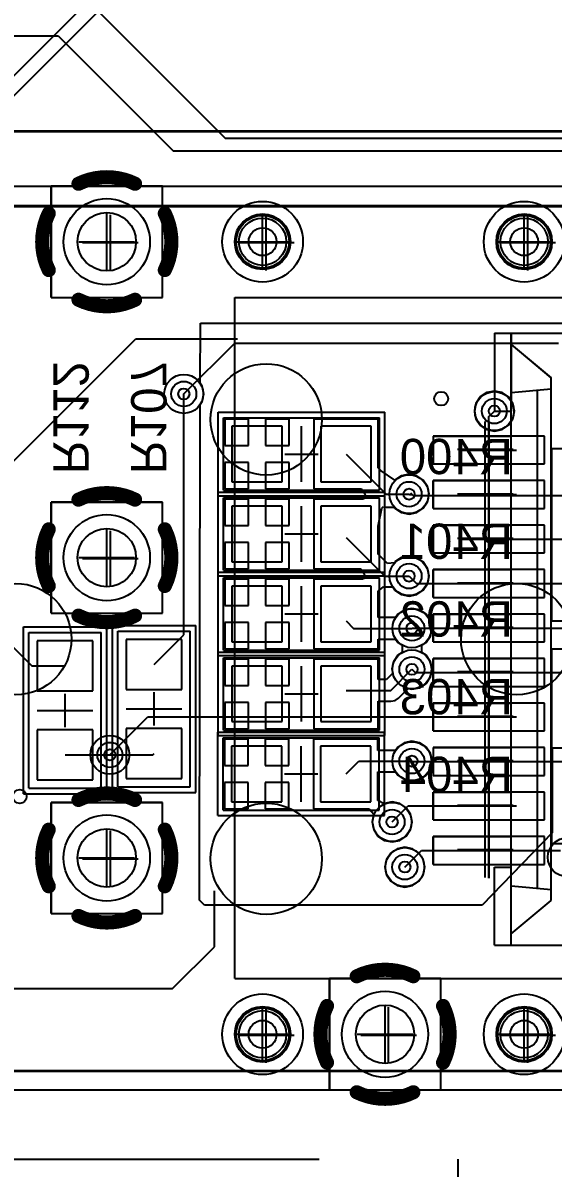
# Model space of a CAD drawing. Extents: x 28 to 300, y 18 to 330.
# Drawn here: x 101.73 to 111.25, y 97.76 to 118.35 of the extents above; entities that cross this region are included whole.
import ezdxf

# ---------------------------------------------------------------- set-up
doc = ezdxf.new("R2010")
doc.units = 0
for name, color, linetype in [('BOTTOMLAYER', 5, 'CONTINUOUS'), ('BOTTOMOVERLAY', 54, 'CONTINUOUS'), ('BOTTOMPASTE', 16, 'CONTINUOUS'), ('BOTTOMSOLDER', 6, 'CONTINUOUS'), ('DRILLDRAWING', 1, 'CONTINUOUS'), ('INTERNALPLANE1', 76, 'CONTINUOUS'), ('INTERNALPLANE6', 136, 'CONTINUOUS'), ('KEEPOUTLAYER', 6, 'CONTINUOUS'), ('MECHANICAL11', 56, 'CONTINUOUS'), ('MECHANICAL14', 56, 'CONTINUOUS'), ('MECHANICAL15', 56, 'CONTINUOUS'), ('MECHANICAL16', 56, 'CONTINUOUS'), ('MECHANICAL8', 56, 'CONTINUOUS'), ('MIDLAYER1', 16, 'CONTINUOUS'), ('MIDLAYER3', 90, 'CONTINUOUS'), ('MULTILAYER', 9, 'CONTINUOUS'), ('PADHOLELAYER', 156, 'CONTINUOUS'), ('TOPLAYER', 1, 'CONTINUOUS'), ('TOPOVERLAY', 2, 'CONTINUOUS'), ('TOPPASTE', 8, 'CONTINUOUS'), ('TOPSOLDER', 216, 'CONTINUOUS'), ('VIAHOLELAYER', 16, 'CONTINUOUS')]:
    doc.layers.add(name, color=color, linetype=linetype)

msp = doc.modelspace()

# ---------------------------------------------------------------- linework, layer by layer
at = {"layer": 'BOTTOMLAYER'}
for p, q in [((103.055, 118.585), (105.363, 116.277)), ((100.141, 118.115), (102.359, 118.115)), ((102.359, 118.115), (104.426, 116.048)), ((105.363, 116.277), (117.981, 116.277)), ((104.426, 116.048), (117.886, 116.048)), ((102.235, 115.415), (102.235, 113.415)), ((104.235, 115.415), (102.235, 115.415)), ((104.235, 113.415), (104.235, 115.415)), ((102.235, 113.415), (104.235, 113.415)), ((104.915, 111.87), (104.917, 112.954)), ((104.917, 112.954), (113.673, 112.954)), ((100.763, 109.676), (103.756, 112.669)), ((103.756, 112.669), (105.585, 112.669)), ((104.951, 111.816), (104.915, 111.87)), ((104.978, 111.679), (104.951, 111.816)), ((104.619, 107.348), (104.619, 111.679)), ((104.951, 111.541), (104.978, 111.679)), ((109.946, 111.624), (109.868, 111.507)), ((110.063, 111.702), (109.946, 111.624)), ((110.2, 111.729), (110.063, 111.702)), ((110.337, 111.702), (110.2, 111.729)), ((110.454, 111.624), (110.337, 111.702)), ((110.532, 111.507), (110.454, 111.624)), ((104.902, 102.579), (104.915, 111.487)), ((104.915, 111.487), (104.951, 111.541)), ((109.868, 111.507), (109.841, 111.37)), ((110.559, 111.37), (110.532, 111.507)), ((105.782, 111.225), (105.357, 111.225)), ((105.357, 111.225), (105.357, 110.75)), ((105.782, 110.75), (105.782, 111.225)), ((106.511, 111.225), (106.086, 111.225)), ((106.086, 111.225), (106.086, 110.75)), ((106.511, 110.75), (106.511, 111.225)), ((108.111, 111.225), (106.957, 111.225)), ((106.957, 111.225), (106.957, 109.971)), ((108.111, 110.351), (108.111, 111.225)), ((109.841, 111.37), (109.868, 111.233)), ((109.868, 111.233), (109.946, 111.116)), ((110.454, 111.116), (110.532, 111.233)), ((110.532, 111.233), (110.559, 111.37)), ((106.384, 111.098), (105.484, 111.098)), ((105.484, 111.098), (105.484, 110.098)), ((106.384, 110.098), (106.384, 111.098)), ((107.984, 111.098), (107.084, 111.098)), ((107.084, 111.098), (107.084, 110.098)), ((107.984, 110.098), (107.984, 111.098)), ((109.946, 111.116), (110.063, 111.038)), ((110.063, 111.038), (110.2, 111.011)), ((110.2, 111.011), (110.337, 111.038)), ((110.337, 111.038), (110.454, 111.116)), ((105.357, 110.75), (105.782, 110.75)), ((106.086, 110.75), (106.511, 110.75)), ((107.534, 110.598), (108.256, 109.876)), ((105.782, 110.446), (105.357, 110.446)), ((105.357, 110.446), (105.357, 109.971)), ((105.782, 109.971), (105.782, 110.446)), ((106.511, 110.446), (106.086, 110.446)), ((106.086, 110.446), (106.086, 109.971)), ((106.511, 109.971), (106.511, 110.446)), ((108.167, 110.294), (108.111, 110.351)), ((108.413, 110.13), (108.167, 110.294)), ((108.53, 110.208), (108.413, 110.13)), ((108.667, 110.235), (108.53, 110.208)), ((108.804, 110.208), (108.667, 110.235)), ((108.921, 110.13), (108.804, 110.208)), ((105.357, 109.971), (105.782, 109.971)), ((105.484, 110.098), (106.384, 110.098)), ((106.086, 109.971), (106.511, 109.971)), ((106.957, 109.971), (107.811, 109.971)), ((107.084, 110.098), (107.984, 110.098)), ((107.811, 109.971), (107.881, 109.865)), ((108.999, 110.014), (108.921, 110.13)), ((109.026, 109.876), (108.999, 110.014)), ((105.782, 109.787), (105.357, 109.787)), ((105.357, 109.787), (105.357, 109.313)), ((105.782, 109.313), (105.782, 109.787)), ((106.511, 109.787), (106.086, 109.787)), ((106.086, 109.787), (106.086, 109.313)), ((106.511, 109.313), (106.511, 109.787)), ((107.849, 109.787), (106.957, 109.787)), ((106.957, 109.787), (106.957, 108.534)), ((107.881, 109.865), (107.849, 109.787)), ((108.256, 109.876), (108.667, 109.876)), ((108.999, 109.739), (109.026, 109.876)), ((102.235, 109.735), (102.235, 107.735)), ((104.235, 109.735), (102.235, 109.735)), ((104.235, 107.735), (104.235, 109.735)), ((106.384, 109.66), (105.484, 109.66)), ((105.484, 109.66), (105.484, 108.661)), ((106.384, 108.661), (106.384, 109.66)), ((107.984, 109.66), (107.084, 109.66)), ((107.084, 109.66), (107.084, 108.661)), ((107.984, 108.661), (107.984, 109.66)), ((108.111, 109.304), (108.175, 109.624)), ((108.175, 109.624), (108.209, 109.652)), ((108.209, 109.652), (108.256, 109.643)), ((108.256, 109.643), (108.399, 109.643)), ((108.399, 109.643), (108.413, 109.622)), ((108.413, 109.622), (108.53, 109.545)), ((108.804, 109.545), (108.921, 109.622)), ((108.921, 109.622), (108.999, 109.739)), ((108.53, 109.545), (108.667, 109.517)), ((108.667, 109.517), (108.804, 109.545)), ((105.357, 109.313), (105.782, 109.313)), ((106.086, 109.313), (106.511, 109.313)), ((108.111, 108.796), (108.111, 109.304)), ((105.782, 109.008), (105.357, 109.008)), ((105.357, 109.008), (105.357, 108.534)), ((105.782, 108.534), (105.782, 109.008)), ((106.511, 109.008), (106.086, 109.008)), ((106.086, 109.008), (106.086, 108.534)), ((106.511, 108.534), (106.511, 109.008)), ((107.534, 109.098), (108.229, 108.403)), ((108.277, 108.63), (108.111, 108.796)), ((108.53, 108.735), (108.413, 108.657)), ((108.667, 108.762), (108.53, 108.735)), ((108.804, 108.735), (108.667, 108.762)), ((108.921, 108.657), (108.804, 108.735)), ((105.357, 108.534), (105.782, 108.534)), ((105.484, 108.661), (106.384, 108.661)), ((106.086, 108.534), (106.511, 108.534)), ((106.957, 108.534), (107.803, 108.534)), ((107.084, 108.661), (107.984, 108.661)), ((107.803, 108.534), (107.874, 108.428)), ((108.403, 108.642), (108.277, 108.63)), ((108.413, 108.657), (108.403, 108.642)), ((108.999, 108.54), (108.921, 108.657)), ((109.026, 108.403), (108.999, 108.54)), ((105.782, 108.35), (105.357, 108.35)), ((105.357, 108.35), (105.357, 107.875)), ((105.782, 107.875), (105.782, 108.35)), ((106.511, 108.35), (106.086, 108.35)), ((106.086, 108.35), (106.086, 107.875)), ((106.511, 107.875), (106.511, 108.35)), ((107.841, 108.35), (106.957, 108.35)), ((106.957, 108.35), (106.957, 107.096)), ((107.874, 108.428), (107.841, 108.35)), ((108.229, 108.403), (108.667, 108.403)), ((108.999, 108.266), (109.026, 108.403)), ((106.384, 108.223), (105.484, 108.223)), ((105.484, 108.223), (105.484, 107.223)), ((106.384, 107.223), (106.384, 108.223)), ((107.984, 108.223), (107.084, 108.223)), ((107.084, 108.223), (107.084, 107.223)), ((107.984, 107.223), (107.984, 108.223)), ((108.111, 108.132), (108.209, 108.213)), ((108.111, 107.657), (108.111, 108.132)), ((108.209, 108.213), (108.229, 108.209)), ((108.229, 108.209), (108.229, 108.209)), ((108.229, 108.209), (108.373, 108.209)), ((108.373, 108.209), (108.413, 108.149)), ((108.413, 108.149), (108.53, 108.071)), ((108.804, 108.071), (108.921, 108.149)), ((108.921, 108.149), (108.999, 108.266)), ((108.53, 108.071), (108.667, 108.044)), ((108.667, 108.044), (108.804, 108.071)), ((102.235, 107.735), (104.235, 107.735)), ((105.357, 107.875), (105.782, 107.875)), ((106.086, 107.875), (106.511, 107.875)), ((108.464, 107.717), (108.424, 107.657)), ((108.58, 107.795), (108.464, 107.717)), ((108.718, 107.822), (108.58, 107.795)), ((108.855, 107.795), (108.718, 107.822)), ((108.972, 107.717), (108.855, 107.795)), ((109.049, 107.601), (108.972, 107.717)), ((105.782, 107.571), (105.357, 107.571)), ((105.357, 107.571), (105.357, 107.096)), ((105.782, 107.096), (105.782, 107.571)), ((106.511, 107.571), (106.086, 107.571)), ((106.086, 107.571), (106.086, 107.096)), ((106.511, 107.096), (106.511, 107.571)), ((107.534, 107.598), (107.669, 107.463)), ((108.424, 107.657), (108.111, 107.657)), ((109.077, 107.463), (109.049, 107.601)), ((104.086, 106.815), (104.619, 107.348)), ((107.669, 107.463), (108.718, 107.463)), ((108.972, 107.209), (109.049, 107.326)), ((109.049, 107.326), (109.077, 107.463)), ((101.438, 107.24), (101.889, 106.789)), ((102.986, 107.239), (101.986, 107.239)), ((101.986, 107.239), (101.986, 106.339)), ((102.986, 106.339), (102.986, 107.239)), ((104.586, 107.265), (103.586, 107.265)), ((103.586, 107.265), (103.586, 106.365)), ((104.586, 106.365), (104.586, 107.265)), ((105.357, 107.096), (105.782, 107.096)), ((105.484, 107.223), (106.384, 107.223)), ((106.086, 107.096), (106.511, 107.096)), ((106.957, 107.096), (108.111, 107.096)), ((107.084, 107.223), (107.984, 107.223)), ((108.111, 107.096), (108.111, 107.269)), ((108.111, 107.269), (108.424, 107.269)), ((108.424, 107.269), (108.464, 107.209)), ((108.464, 107.209), (108.54, 107.158)), ((108.54, 107.158), (108.54, 107.031)), ((108.895, 107.158), (108.972, 107.209)), ((108.895, 107.031), (108.895, 107.158)), ((105.782, 106.912), (105.357, 106.912)), ((105.357, 106.912), (105.357, 106.438)), ((105.782, 106.438), (105.782, 106.912)), ((106.511, 106.912), (106.086, 106.912)), ((106.086, 106.912), (106.086, 106.438)), ((106.511, 106.438), (106.511, 106.912)), ((108.111, 106.912), (106.957, 106.912)), ((106.957, 106.912), (106.957, 105.659)), ((108.111, 106.542), (108.111, 106.912)), ((108.464, 106.98), (108.386, 106.864)), ((108.54, 107.031), (108.464, 106.98)), ((108.972, 106.98), (108.895, 107.031)), ((109.049, 106.864), (108.972, 106.98)), ((101.889, 106.789), (102.486, 106.789)), ((106.384, 106.785), (105.484, 106.785)), ((105.484, 106.785), (105.484, 105.786)), ((106.384, 105.786), (106.384, 106.785)), ((107.984, 106.785), (107.084, 106.785)), ((107.084, 106.785), (107.084, 105.786)), ((107.984, 105.786), (107.984, 106.785)), ((108.339, 106.348), (108.718, 106.727)), ((108.386, 106.864), (108.359, 106.727)), ((108.359, 106.727), (108.373, 106.656)), ((109.077, 106.727), (109.049, 106.864)), ((109.049, 106.589), (109.077, 106.727)), ((108.259, 106.542), (108.111, 106.542)), ((108.373, 106.656), (108.259, 106.542)), ((108.855, 106.395), (108.972, 106.473)), ((108.972, 106.473), (109.049, 106.589)), ((101.986, 106.339), (102.986, 106.339)), ((103.586, 106.365), (104.586, 106.365)), ((105.357, 106.438), (105.782, 106.438)), ((106.086, 106.438), (106.511, 106.438)), ((107.534, 106.348), (108.339, 106.348)), ((108.477, 106.211), (108.648, 106.382)), ((108.648, 106.382), (108.718, 106.368)), ((108.718, 106.368), (108.855, 106.395)), ((105.782, 106.133), (105.357, 106.133)), ((105.357, 106.133), (105.357, 105.659)), ((105.782, 105.659), (105.782, 106.133)), ((106.511, 106.133), (106.086, 106.133)), ((106.086, 106.133), (106.086, 105.659)), ((106.511, 105.659), (106.511, 106.133)), ((108.111, 105.659), (108.111, 106.154)), ((108.111, 106.154), (108.339, 106.154)), ((108.339, 106.154), (108.414, 106.169)), ((108.414, 106.169), (108.477, 106.211)), ((102.986, 105.639), (101.986, 105.639)), ((101.986, 105.639), (101.986, 104.739)), ((102.986, 104.739), (102.986, 105.639)), ((104.586, 105.665), (103.586, 105.665)), ((103.586, 105.665), (103.586, 104.765)), ((104.586, 104.765), (104.586, 105.665)), ((105.357, 105.659), (105.782, 105.659)), ((105.484, 105.786), (106.384, 105.786)), ((106.086, 105.659), (106.511, 105.659)), ((106.957, 105.659), (108.111, 105.659)), ((107.084, 105.786), (107.984, 105.786)), ((105.775, 105.473), (105.351, 105.473)), ((105.351, 105.473), (105.351, 104.999)), ((105.775, 104.999), (105.775, 105.473)), ((106.505, 105.473), (106.08, 105.473)), ((106.08, 105.473), (106.08, 104.999)), ((106.505, 104.999), (106.505, 105.473)), ((108.105, 105.473), (106.951, 105.473)), ((106.951, 105.473), (106.951, 104.219)), ((108.105, 105.27), (108.105, 105.473)), ((108.718, 105.434), (108.58, 105.407)), ((108.855, 105.407), (108.718, 105.434)), ((106.378, 105.346), (105.478, 105.346)), ((105.478, 105.346), (105.478, 104.346)), ((106.378, 104.346), (106.378, 105.346)), ((107.978, 105.346), (107.078, 105.346)), ((107.078, 105.346), (107.078, 104.346)), ((107.978, 104.346), (107.978, 105.346)), ((108.424, 105.27), (108.105, 105.27)), ((108.464, 105.329), (108.424, 105.27)), ((108.58, 105.407), (108.464, 105.329)), ((108.972, 105.329), (108.855, 105.407)), ((109.049, 105.213), (108.972, 105.329)), ((113.282, 105.317), (111.241, 105.308)), ((111.241, 105.308), (111.241, 103.784)), ((102.486, 105.189), (103.291, 105.189)), ((103.291, 105.189), (104.061, 105.189)), ((104.061, 105.189), (104.086, 105.215)), ((107.534, 104.848), (107.762, 105.076)), ((107.762, 105.076), (108.718, 105.076)), ((109.077, 105.076), (109.049, 105.213)), ((109.049, 104.938), (109.077, 105.076)), ((105.351, 104.999), (105.775, 104.999)), ((106.08, 104.999), (106.505, 104.999)), ((108.105, 104.369), (108.105, 104.881)), ((108.105, 104.881), (108.424, 104.881)), ((108.424, 104.881), (108.464, 104.822)), ((108.464, 104.822), (108.58, 104.744)), ((108.855, 104.744), (108.972, 104.822)), ((108.972, 104.822), (109.049, 104.938)), ((101.986, 104.739), (102.986, 104.739)), ((103.586, 104.765), (104.586, 104.765)), ((105.775, 104.694), (105.351, 104.694)), ((105.351, 104.694), (105.351, 104.219)), ((105.775, 104.219), (105.775, 104.694)), ((106.505, 104.694), (106.08, 104.694)), ((106.08, 104.694), (106.08, 104.219)), ((106.505, 104.219), (106.505, 104.694)), ((108.58, 104.744), (108.718, 104.717)), ((108.718, 104.717), (108.855, 104.744)), ((102.235, 104.335), (102.235, 102.335)), ((104.235, 104.335), (102.235, 104.335)), ((104.235, 102.335), (104.235, 104.335)), ((105.351, 104.219), (105.775, 104.219)), ((105.478, 104.346), (106.378, 104.346)), ((106.08, 104.219), (106.505, 104.219)), ((106.951, 104.219), (107.95, 104.219)), ((107.078, 104.346), (107.978, 104.346)), ((107.95, 104.219), (108.031, 104.121)), ((108.217, 104.309), (108.105, 104.369)), ((108.225, 104.315), (108.217, 104.309)), ((108.362, 104.342), (108.225, 104.315)), ((108.5, 104.315), (108.362, 104.342)), ((108.616, 104.237), (108.5, 104.315)), ((108.694, 104.121), (108.616, 104.237)), ((108.031, 104.121), (108.003, 103.983)), ((108.031, 104.121), (108.031, 104.121)), ((108.031, 104.121), (108.031, 104.121)), ((108.721, 103.983), (108.694, 104.121)), ((108.003, 103.983), (108.031, 103.846)), ((108.031, 103.846), (108.108, 103.73)), ((108.616, 103.73), (108.694, 103.846)), ((108.694, 103.846), (108.721, 103.983)), ((111.241, 103.784), (109.982, 102.489)), ((108.108, 103.73), (108.225, 103.652)), ((108.225, 103.652), (108.362, 103.625)), ((108.362, 103.625), (108.5, 103.652)), ((108.5, 103.652), (108.616, 103.73)), ((108.337, 103.424), (108.259, 103.308)), ((108.453, 103.502), (108.337, 103.424)), ((108.591, 103.529), (108.453, 103.502)), ((108.728, 103.502), (108.591, 103.529)), ((108.845, 103.424), (108.728, 103.502)), ((108.922, 103.308), (108.845, 103.424)), ((108.259, 103.308), (108.232, 103.171)), ((108.232, 103.171), (108.259, 103.033)), ((108.95, 103.171), (108.922, 103.308)), ((108.922, 103.033), (108.95, 103.171)), ((108.259, 103.033), (108.337, 102.917)), ((108.845, 102.917), (108.922, 103.033)), ((108.337, 102.917), (108.453, 102.839)), ((108.453, 102.839), (108.591, 102.812)), ((108.591, 102.812), (108.728, 102.839)), ((108.728, 102.839), (108.845, 102.917)), ((104.992, 102.489), (104.902, 102.579)), ((105.171, 101.74), (105.171, 102.743)), ((109.982, 102.489), (104.992, 102.489)), ((102.235, 102.335), (104.235, 102.335)), ((104.416, 100.985), (105.171, 101.74)), ((107.235, 101.165), (107.235, 99.165)), ((109.235, 101.165), (107.235, 101.165)), ((109.235, 99.165), (109.235, 101.165)), ((101.546, 100.985), (104.416, 100.985)), ((107.235, 99.165), (109.235, 99.165))]:
    msp.add_line(p, q, dxfattribs=at)
for centre, radius in [((106.035, 114.415), 0.25), ((110.735, 114.415), 0.25), ((104.619, 111.679), 0.225), ((110.2, 111.37), 0.225), ((108.667, 109.876), 0.225), ((108.667, 108.403), 0.225), ((108.718, 107.463), 0.225), ((108.718, 106.727), 0.225), ((103.291, 105.189), 0.225), ((108.718, 105.076), 0.225), ((108.362, 103.983), 0.225), ((108.591, 103.171), 0.225), ((106.035, 100.165), 0.25), ((110.735, 100.165), 0.25)]:
    msp.add_circle(centre, radius, dxfattribs=at)
at = {"layer": 'BOTTOMOVERLAY'}
for p, q in [((106.734, 110.098), (106.734, 111.098)), ((106.734, 108.661), (106.734, 109.66)), ((106.734, 107.223), (106.734, 108.223)), ((106.734, 105.786), (106.734, 106.785)), ((101.986, 105.989), (102.986, 105.989)), ((103.586, 106.015), (104.586, 106.015)), ((106.728, 104.346), (106.728, 105.346))]:
    msp.add_line(p, q, dxfattribs=at)
msp.add_circle((101.67, 104.44), 0.125, dxfattribs=at)
at = {"layer": 'BOTTOMPASTE'}
for p, q in [((106.384, 111.098), (105.484, 111.098)), ((105.484, 111.098), (105.484, 110.098)), ((106.384, 110.098), (106.384, 111.098)), ((107.984, 111.098), (107.084, 111.098)), ((107.084, 111.098), (107.084, 110.098)), ((107.984, 110.098), (107.984, 111.098)), ((105.484, 110.098), (106.384, 110.098)), ((107.084, 110.098), (107.984, 110.098)), ((106.384, 109.66), (105.484, 109.66)), ((105.484, 109.66), (105.484, 108.661)), ((106.384, 108.661), (106.384, 109.66)), ((107.984, 109.66), (107.084, 109.66)), ((107.084, 109.66), (107.084, 108.661)), ((107.984, 108.661), (107.984, 109.66)), ((105.484, 108.661), (106.384, 108.661)), ((107.084, 108.661), (107.984, 108.661)), ((106.384, 108.223), (105.484, 108.223)), ((105.484, 108.223), (105.484, 107.223)), ((106.384, 107.223), (106.384, 108.223)), ((107.984, 108.223), (107.084, 108.223)), ((107.084, 108.223), (107.084, 107.223)), ((107.984, 107.223), (107.984, 108.223)), ((102.986, 107.239), (101.986, 107.239)), ((101.986, 107.239), (101.986, 106.339)), ((102.986, 106.339), (102.986, 107.239)), ((104.586, 107.265), (103.586, 107.265)), ((103.586, 107.265), (103.586, 106.365)), ((104.586, 106.365), (104.586, 107.265)), ((105.484, 107.223), (106.384, 107.223)), ((107.084, 107.223), (107.984, 107.223)), ((106.384, 106.785), (105.484, 106.785)), ((105.484, 106.785), (105.484, 105.786)), ((106.384, 105.786), (106.384, 106.785)), ((107.984, 106.785), (107.084, 106.785)), ((107.084, 106.785), (107.084, 105.786)), ((107.984, 105.786), (107.984, 106.785)), ((101.986, 106.339), (102.986, 106.339)), ((103.586, 106.365), (104.586, 106.365)), ((102.986, 105.639), (101.986, 105.639)), ((101.986, 105.639), (101.986, 104.739)), ((102.986, 104.739), (102.986, 105.639)), ((104.586, 105.665), (103.586, 105.665)), ((103.586, 105.665), (103.586, 104.765)), ((104.586, 104.765), (104.586, 105.665)), ((105.484, 105.786), (106.384, 105.786)), ((107.084, 105.786), (107.984, 105.786)), ((106.378, 105.346), (105.478, 105.346)), ((105.478, 105.346), (105.478, 104.346)), ((106.378, 104.346), (106.378, 105.346)), ((107.978, 105.346), (107.078, 105.346)), ((107.078, 105.346), (107.078, 104.346)), ((107.978, 104.346), (107.978, 105.346)), ((101.986, 104.739), (102.986, 104.739)), ((103.586, 104.765), (104.586, 104.765)), ((105.478, 104.346), (106.378, 104.346)), ((107.078, 104.346), (107.978, 104.346))]:
    msp.add_line(p, q, dxfattribs=at)
at = {"layer": 'BOTTOMSOLDER'}
for p, q in [((102.235, 115.415), (102.235, 113.415)), ((104.235, 115.415), (102.235, 115.415)), ((104.235, 113.415), (104.235, 115.415)), ((102.235, 113.415), (104.235, 113.415)), ((106.384, 111.098), (105.484, 111.098)), ((105.484, 111.098), (105.484, 110.098)), ((106.384, 110.098), (106.384, 111.098)), ((107.984, 111.098), (107.084, 111.098)), ((107.084, 111.098), (107.084, 110.098)), ((107.984, 110.098), (107.984, 111.098)), ((105.484, 110.098), (106.384, 110.098)), ((107.084, 110.098), (107.984, 110.098)), ((102.235, 109.735), (102.235, 107.735)), ((104.235, 109.735), (102.235, 109.735)), ((104.235, 107.735), (104.235, 109.735)), ((106.384, 109.66), (105.484, 109.66)), ((105.484, 109.66), (105.484, 108.661)), ((106.384, 108.661), (106.384, 109.66)), ((107.984, 109.66), (107.084, 109.66)), ((107.084, 109.66), (107.084, 108.661)), ((107.984, 108.661), (107.984, 109.66)), ((105.484, 108.661), (106.384, 108.661)), ((107.084, 108.661), (107.984, 108.661)), ((106.384, 108.223), (105.484, 108.223)), ((105.484, 108.223), (105.484, 107.223)), ((106.384, 107.223), (106.384, 108.223)), ((107.984, 108.223), (107.084, 108.223)), ((107.084, 108.223), (107.084, 107.223)), ((107.984, 107.223), (107.984, 108.223)), ((102.235, 107.735), (104.235, 107.735)), ((102.986, 107.239), (101.986, 107.239)), ((101.986, 107.239), (101.986, 106.339)), ((102.986, 106.339), (102.986, 107.239)), ((104.586, 107.265), (103.586, 107.265)), ((103.586, 107.265), (103.586, 106.365)), ((104.586, 106.365), (104.586, 107.265)), ((105.484, 107.223), (106.384, 107.223)), ((107.084, 107.223), (107.984, 107.223)), ((106.384, 106.785), (105.484, 106.785)), ((105.484, 106.785), (105.484, 105.786)), ((106.384, 105.786), (106.384, 106.785)), ((107.984, 106.785), (107.084, 106.785)), ((107.084, 106.785), (107.084, 105.786)), ((107.984, 105.786), (107.984, 106.785)), ((101.986, 106.339), (102.986, 106.339)), ((103.586, 106.365), (104.586, 106.365)), ((102.986, 105.639), (101.986, 105.639)), ((101.986, 105.639), (101.986, 104.739)), ((102.986, 104.739), (102.986, 105.639)), ((104.586, 105.665), (103.586, 105.665)), ((103.586, 105.665), (103.586, 104.765)), ((104.586, 104.765), (104.586, 105.665)), ((105.484, 105.786), (106.384, 105.786)), ((107.084, 105.786), (107.984, 105.786)), ((106.378, 105.346), (105.478, 105.346)), ((105.478, 105.346), (105.478, 104.346)), ((106.378, 104.346), (106.378, 105.346)), ((107.978, 105.346), (107.078, 105.346)), ((107.078, 105.346), (107.078, 104.346)), ((107.978, 104.346), (107.978, 105.346)), ((101.986, 104.739), (102.986, 104.739)), ((103.586, 104.765), (104.586, 104.765)), ((102.235, 104.335), (102.235, 102.335)), ((104.235, 104.335), (102.235, 104.335)), ((104.235, 102.335), (104.235, 104.335)), ((105.478, 104.346), (106.378, 104.346)), ((107.078, 104.346), (107.978, 104.346)), ((102.235, 102.335), (104.235, 102.335)), ((107.235, 101.165), (107.235, 99.165)), ((109.235, 101.165), (107.235, 101.165)), ((109.235, 99.165), (109.235, 101.165)), ((107.235, 99.165), (109.235, 99.165))]:
    msp.add_line(p, q, dxfattribs=at)
for centre in [(106.035, 114.415), (110.735, 114.415), (106.035, 100.165), (110.735, 100.165)]:
    msp.add_circle(centre, 0.5, dxfattribs=at)
at = {"layer": 'DRILLDRAWING'}
for centre, radius in [((103.235, 114.415), 0.525), ((106.035, 114.415), 0.475), ((110.735, 114.415), 0.475), ((104.619, 111.679), 0.1), ((110.2, 111.37), 0.1), ((108.667, 109.876), 0.1), ((103.235, 108.735), 0.525), ((108.667, 108.403), 0.1), ((108.718, 107.463), 0.1), ((108.718, 106.727), 0.1), ((103.291, 105.189), 0.1), ((108.718, 105.076), 0.1), ((108.362, 103.983), 0.1), ((103.235, 103.335), 0.525), ((108.591, 103.171), 0.1), ((106.035, 100.165), 0.475), ((108.235, 100.165), 0.525), ((110.735, 100.165), 0.475)]:
    msp.add_circle(centre, radius, dxfattribs=at)
at = {"layer": 'INTERNALPLANE1'}
for centre, radius in [((103.235, 114.415), 0.775), ((106.035, 114.415), 0.725), ((110.735, 114.415), 0.725), ((104.619, 111.679), 0.35), ((110.2, 111.37), 0.35), ((108.667, 109.876), 0.35), ((103.235, 108.735), 0.775), ((108.667, 108.403), 0.35), ((108.718, 107.463), 0.35), ((108.718, 106.727), 0.35), ((103.291, 105.189), 0.35), ((108.718, 105.076), 0.35), ((108.362, 103.983), 0.35), ((103.235, 103.335), 0.775), ((111.512, 103.348), 0.35), ((108.591, 103.171), 0.35), ((108.235, 100.165), 0.775), ((106.035, 100.165), 0.725), ((110.735, 100.165), 0.725)]:
    msp.add_circle(centre, radius, dxfattribs=at)
at = {"layer": 'INTERNALPLANE6', "const_width": 0.254}
for points in [[(102.727, 115.458, -0.230868), (103.744, 115.458)], [(102.192, 113.906, -0.230868), (102.192, 114.924)], [(104.278, 114.924, -0.230868), (104.278, 113.906)], [(103.744, 113.372, -0.230868), (102.727, 113.372)], [(102.727, 109.778, -0.230868), (103.744, 109.778)], [(102.192, 108.226, -0.230868), (102.192, 109.244)], [(104.278, 109.244, -0.230868), (104.278, 108.226)], [(103.744, 107.692, -0.230868), (102.727, 107.692)], [(102.727, 104.378, -0.230868), (103.744, 104.378)], [(102.192, 102.826, -0.230868), (102.192, 103.844)], [(104.278, 103.844, -0.230868), (104.278, 102.826)], [(103.744, 102.292, -0.230868), (102.727, 102.292)], [(107.727, 101.208, -0.230868), (108.744, 101.208)], [(107.192, 99.656, -0.230868), (107.192, 100.674)], [(109.278, 100.674, -0.230868), (109.278, 99.656)], [(108.744, 99.122, -0.230868), (107.727, 99.122)]]:
    msp.add_lwpolyline(points, format="xyb", dxfattribs=at)
at = {"layer": 'INTERNALPLANE6', "const_width": 0.127}
for points in [[(102.663, 115.458, 1), (102.79, 115.458, 1)], [(103.68, 115.458, 1), (103.807, 115.458, 1)], [(102.129, 114.924, 1), (102.256, 114.924, 1)], [(104.214, 114.924, 1), (104.341, 114.924, 1)], [(102.129, 113.906, 1), (102.256, 113.906, 1)], [(104.214, 113.906, 1), (104.341, 113.906, 1)], [(102.663, 113.372, 1), (102.79, 113.372, 1)], [(103.68, 113.372, 1), (103.807, 113.372, 1)], [(102.663, 109.778, 1), (102.79, 109.778, 1)], [(103.68, 109.778, 1), (103.807, 109.778, 1)], [(102.129, 109.244, 1), (102.256, 109.244, 1)], [(104.214, 109.244, 1), (104.341, 109.244, 1)], [(102.129, 108.226, 1), (102.256, 108.226, 1)], [(104.214, 108.226, 1), (104.341, 108.226, 1)], [(102.663, 107.692, 1), (102.79, 107.692, 1)], [(103.68, 107.692, 1), (103.807, 107.692, 1)], [(102.663, 104.378, 1), (102.79, 104.378, 1)], [(103.68, 104.378, 1), (103.807, 104.378, 1)], [(102.129, 103.844, 1), (102.256, 103.844, 1)], [(104.214, 103.844, 1), (104.341, 103.844, 1)], [(102.129, 102.826, 1), (102.256, 102.826, 1)], [(104.214, 102.826, 1), (104.341, 102.826, 1)], [(102.663, 102.292, 1), (102.79, 102.292, 1)], [(103.68, 102.292, 1), (103.807, 102.292, 1)], [(107.663, 101.208, 1), (107.79, 101.208, 1)], [(108.68, 101.208, 1), (108.807, 101.208, 1)], [(107.129, 100.674, 1), (107.256, 100.674, 1)], [(109.214, 100.674, 1), (109.341, 100.674, 1)], [(107.129, 99.656, 1), (107.256, 99.656, 1)], [(109.214, 99.656, 1), (109.341, 99.656, 1)], [(107.663, 99.122, 1), (107.79, 99.122, 1)], [(108.68, 99.122, 1), (108.807, 99.122, 1)]]:
    msp.add_lwpolyline(points, format="xyb", close=True, dxfattribs=at)
at = {"layer": 'INTERNALPLANE6'}
for centre, radius in [((106.035, 114.415), 0.725), ((110.735, 114.415), 0.725), ((104.619, 111.679), 0.35), ((108.667, 109.876), 0.35), ((108.667, 108.403), 0.35), ((108.718, 107.463), 0.35), ((108.718, 106.727), 0.35), ((103.291, 105.189), 0.35), ((108.718, 105.076), 0.35), ((106.035, 100.165), 0.725), ((110.735, 100.165), 0.725)]:
    msp.add_circle(centre, radius, dxfattribs=at)
at = {"layer": 'KEEPOUTLAYER'}
for p, q in [((88.305, 97.917), (107.05, 97.917)), ((109.55, 88.899), (109.55, 97.917))]:
    msp.add_line(p, q, dxfattribs=at)
at = {"layer": 'MECHANICAL11'}
for p in [(100, 116.399), (100.1, 116.399)]:
    msp.add_line(p, (154.3, 116.399), dxfattribs=at)
at = {"layer": 'MECHANICAL14'}
for p, q in [((71.735, 115.064), (120.435, 115.064)), ((71.8, 115.049), (120.5, 115.049)), ((110.2, 112.77), (117.9, 112.77)), ((110.2, 112.77), (110.2, 111.37)), ((110.5, 112.77), (110.5, 111.37)), ((110.5, 112.57), (111.215, 111.97)), ((111.215, 111.97), (111.22, 111.97)), ((111.22, 111.77), (111.22, 111.97)), ((110.5, 111.707), (111.22, 111.77)), ((110.977, 102.791), (110.977, 111.749)), ((111.22, 102.77), (111.22, 111.77)), ((105.334, 111.248), (108.134, 111.248)), ((105.334, 109.948), (105.334, 111.248)), ((108.134, 109.948), (108.134, 111.248)), ((110.2, 111.37), (110.5, 111.37)), ((110.5, 103.17), (110.5, 111.37)), ((109.1, 110.92), (109.1, 110.42)), ((109.1, 110.92), (110.5, 110.92)), ((109.1, 110.42), (110.5, 110.42)), ((109.1, 109.62), (109.1, 110.12)), ((109.1, 110.12), (110.5, 110.12)), ((105.334, 109.948), (108.134, 109.948)), ((105.334, 109.811), (108.134, 109.811)), ((105.334, 108.51), (105.334, 109.811)), ((108.134, 108.51), (108.134, 109.811)), ((109.1, 109.62), (110.5, 109.62)), ((109.1, 108.82), (109.1, 109.32)), ((109.1, 109.32), (110.5, 109.32)), ((109.1, 108.82), (110.5, 108.82)), ((109.1, 108.02), (109.1, 108.52)), ((109.1, 108.52), (110.5, 108.52)), ((105.334, 108.51), (108.134, 108.51)), ((105.334, 108.373), (108.134, 108.373)), ((105.334, 107.073), (105.334, 108.373)), ((108.134, 107.073), (108.134, 108.373)), ((109.1, 108.02), (110.5, 108.02)), ((109.1, 107.22), (109.1, 107.72)), ((109.1, 107.72), (110.5, 107.72)), ((101.836, 107.389), (103.136, 107.389)), ((101.836, 104.589), (101.836, 107.389)), ((103.136, 104.589), (103.136, 107.389)), ((103.436, 107.415), (104.736, 107.415)), ((103.436, 104.615), (103.436, 107.415)), ((104.736, 104.615), (104.736, 107.415)), ((109.1, 107.22), (110.5, 107.22)), ((105.334, 107.073), (108.134, 107.073)), ((105.334, 106.936), (108.134, 106.936)), ((105.334, 105.635), (105.334, 106.936)), ((108.134, 105.635), (108.134, 106.936)), ((109.1, 106.42), (109.1, 106.92)), ((109.1, 106.92), (110.5, 106.92)), ((109.1, 106.42), (110.5, 106.42)), ((109.1, 105.62), (109.1, 106.12)), ((109.1, 106.12), (110.5, 106.12)), ((105.334, 105.635), (108.134, 105.635)), ((105.328, 105.496), (108.128, 105.496)), ((105.328, 104.196), (105.328, 105.496)), ((108.128, 104.196), (108.128, 105.496)), ((109.1, 105.62), (110.5, 105.62)), ((109.1, 105.32), (109.1, 104.82)), ((109.1, 105.32), (110.5, 105.32)), ((109.1, 104.82), (110.5, 104.82)), ((103.436, 104.615), (104.736, 104.615)), ((101.836, 104.589), (103.136, 104.589)), ((109.1, 104.02), (109.1, 104.52)), ((109.1, 104.52), (110.5, 104.52)), ((105.328, 104.196), (108.128, 104.196)), ((109.1, 104.02), (110.5, 104.02)), ((109.1, 103.22), (109.1, 103.72)), ((109.1, 103.72), (110.5, 103.72)), ((109.1, 103.22), (110.5, 103.22)), ((110.2, 101.77), (110.2, 103.17)), ((110.2, 103.17), (110.5, 103.17)), ((110.5, 101.77), (110.5, 103.17)), ((110.5, 102.833), (111.22, 102.77)), ((111.22, 102.57), (111.22, 102.77)), ((110.5, 101.97), (111.22, 102.57)), ((110.2, 101.77), (117.1, 101.77)), ((71.735, 99.516), (120.435, 99.516)), ((71.8, 99.501), (120.5, 99.501))]:
    msp.add_line(p, q, dxfattribs=at)
for centre, radius in [((106.1, 111.22), 1), ((109.245, 111.593), 0.125), ((101.6, 107.27), 1), ((110.6, 107.27), 1), ((106.1, 103.32), 1)]:
    msp.add_circle(centre, radius, dxfattribs=at)
at = {"layer": 'MECHANICAL15'}
for p, q in [((101.736, 104.489), (101.736, 107.489)), ((101.736, 107.489), (103.236, 107.489)), ((103.236, 104.489), (103.236, 107.489)), ((103.336, 104.515), (103.336, 107.515)), ((103.336, 107.515), (104.836, 107.515)), ((104.836, 104.515), (104.836, 107.515)), ((102.486, 105.689), (102.486, 106.289)), ((104.086, 105.715), (104.086, 106.315)), ((102.186, 105.989), (102.786, 105.989)), ((103.786, 106.015), (104.386, 106.015)), ((101.736, 104.489), (103.236, 104.489)), ((103.336, 104.515), (104.836, 104.515))]:
    msp.add_line(p, q, dxfattribs=at)
at = {"layer": 'MECHANICAL16'}
for p, q in [((105.234, 111.348), (108.234, 111.348)), ((105.234, 109.848), (105.234, 111.348)), ((108.234, 109.848), (108.234, 111.348)), ((106.734, 110.298), (106.734, 110.898)), ((106.434, 110.598), (107.034, 110.598)), ((111.234, 107.598), (111.234, 110.698)), ((111.234, 110.698), (112.734, 110.698)), ((105.234, 109.911), (108.234, 109.911)), ((105.234, 108.41), (105.234, 109.911)), ((105.234, 109.848), (108.234, 109.848)), ((108.234, 108.41), (108.234, 109.911)), ((106.734, 108.861), (106.734, 109.46)), ((106.434, 109.161), (107.034, 109.161)), ((105.234, 108.473), (108.234, 108.473)), ((105.234, 106.973), (105.234, 108.473)), ((105.234, 108.41), (108.234, 108.41)), ((108.234, 106.973), (108.234, 108.473)), ((106.734, 107.423), (106.734, 108.023)), ((106.434, 107.723), (107.034, 107.723)), ((111.234, 107.598), (112.734, 107.598)), ((111.234, 103.598), (111.234, 107.098)), ((111.234, 107.098), (113.234, 107.098)), ((105.234, 107.036), (108.234, 107.036)), ((105.234, 105.535), (105.234, 107.036)), ((105.234, 106.973), (108.234, 106.973)), ((108.234, 105.535), (108.234, 107.036)), ((106.734, 105.986), (106.734, 106.585)), ((106.434, 106.285), (107.034, 106.285)), ((105.228, 105.596), (108.228, 105.596)), ((105.228, 104.096), (105.228, 105.596)), ((105.234, 105.535), (108.234, 105.535)), ((108.228, 104.096), (108.228, 105.596)), ((106.728, 104.546), (106.728, 105.146)), ((106.428, 104.846), (107.028, 104.846)), ((105.228, 104.096), (108.228, 104.096)), ((111.234, 103.598), (113.234, 103.598))]:
    msp.add_line(p, q, dxfattribs=at)
at = {"layer": 'MECHANICAL8'}
for p, q in [((78.735, 115.415), (121.035, 115.415)), ((102.235, 115.415), (104.235, 115.415)), ((102.235, 113.415), (102.235, 115.415)), ((104.235, 113.415), (104.235, 115.415)), ((103.235, 114.415), (103.235, 114.915)), ((103.3, 114.4), (103.3, 114.9)), ((106.035, 114.415), (106.035, 114.915)), ((106.1, 114.4), (106.1, 114.9)), ((110.735, 114.415), (110.735, 114.915)), ((110.8, 114.4), (110.8, 114.9)), ((102.735, 114.415), (103.235, 114.415)), ((102.8, 114.4), (103.3, 114.4)), ((103.235, 113.915), (103.235, 114.415)), ((103.235, 114.415), (103.735, 114.415)), ((103.3, 113.9), (103.3, 114.4)), ((103.3, 114.4), (103.8, 114.4)), ((105.535, 114.415), (106.035, 114.415)), ((105.6, 114.4), (106.1, 114.4)), ((106.035, 113.915), (106.035, 114.415)), ((106.035, 114.415), (106.535, 114.415)), ((106.1, 113.9), (106.1, 114.4)), ((106.1, 114.4), (106.6, 114.4)), ((110.235, 114.415), (110.735, 114.415)), ((110.3, 114.4), (110.8, 114.4)), ((110.735, 113.915), (110.735, 114.415)), ((110.735, 114.415), (111.235, 114.415)), ((110.8, 113.9), (110.8, 114.4)), ((110.8, 114.4), (111.3, 114.4)), ((102.235, 113.415), (104.235, 113.415)), ((105.535, 113.415), (120.035, 113.415)), ((105.535, 101.165), (105.535, 113.415)), ((110.035, 102.985), (110.035, 111.185)), ((110.1, 111.17), (110.1, 102.97)), ((110.1, 102.97), (110.1, 111.17)), ((109.535, 110.685), (110.035, 110.685)), ((109.6, 110.67), (110.1, 110.67)), ((109.6, 110.67), (110.1, 110.67)), ((110.035, 110.685), (110.535, 110.685)), ((110.1, 110.67), (110.6, 110.67)), ((110.1, 110.67), (110.6, 110.67)), ((109.535, 109.885), (110.035, 109.885)), ((109.6, 109.87), (110.1, 109.87)), ((110.035, 109.885), (110.535, 109.885)), ((110.1, 109.87), (110.6, 109.87)), ((102.235, 109.735), (104.235, 109.735)), ((102.235, 107.735), (102.235, 109.735)), ((104.235, 107.735), (104.235, 109.735)), ((103.235, 108.735), (103.235, 109.235)), ((103.3, 108.72), (103.3, 109.22)), ((109.535, 109.085), (110.035, 109.085)), ((109.6, 109.07), (110.1, 109.07)), ((110.035, 109.085), (110.535, 109.085)), ((110.1, 109.07), (110.6, 109.07)), ((102.735, 108.735), (103.235, 108.735)), ((103.235, 108.235), (103.235, 108.735)), ((103.235, 108.735), (103.735, 108.735)), ((102.8, 108.72), (103.3, 108.72)), ((103.3, 108.22), (103.3, 108.72)), ((103.3, 108.72), (103.8, 108.72)), ((109.535, 108.285), (110.035, 108.285)), ((109.6, 108.27), (110.1, 108.27)), ((110.035, 108.285), (110.535, 108.285)), ((110.1, 108.27), (110.6, 108.27)), ((102.235, 107.735), (104.235, 107.735)), ((109.535, 107.485), (110.035, 107.485)), ((109.6, 107.47), (110.1, 107.47)), ((110.035, 107.485), (110.535, 107.485)), ((110.1, 107.47), (110.6, 107.47)), ((109.535, 106.685), (110.035, 106.685)), ((109.6, 106.67), (110.1, 106.67)), ((110.035, 106.685), (110.535, 106.685)), ((110.1, 106.67), (110.6, 106.67)), ((109.535, 105.885), (110.035, 105.885)), ((109.6, 105.87), (110.1, 105.87)), ((110.035, 105.885), (110.535, 105.885)), ((110.1, 105.87), (110.6, 105.87)), ((109.535, 105.085), (110.035, 105.085)), ((109.6, 105.07), (110.1, 105.07)), ((110.035, 105.085), (110.535, 105.085)), ((110.1, 105.07), (110.6, 105.07)), ((102.235, 104.335), (104.235, 104.335)), ((102.235, 102.335), (102.235, 104.335)), ((104.235, 102.335), (104.235, 104.335)), ((109.535, 104.285), (110.035, 104.285)), ((109.6, 104.27), (110.1, 104.27)), ((110.035, 104.285), (110.535, 104.285)), ((110.1, 104.27), (110.6, 104.27)), ((103.235, 103.335), (103.235, 103.835)), ((103.3, 103.32), (103.3, 103.82)), ((109.535, 103.485), (110.035, 103.485)), ((109.6, 103.47), (110.1, 103.47)), ((109.6, 103.47), (110.1, 103.47)), ((110.035, 103.485), (110.535, 103.485)), ((110.1, 103.47), (110.6, 103.47)), ((110.1, 103.47), (110.6, 103.47)), ((102.735, 103.335), (103.235, 103.335)), ((102.8, 103.32), (103.3, 103.32)), ((103.235, 102.835), (103.235, 103.335)), ((103.235, 103.335), (103.735, 103.335)), ((103.3, 102.82), (103.3, 103.32)), ((103.3, 103.32), (103.8, 103.32)), ((102.235, 102.335), (104.235, 102.335)), ((105.535, 101.165), (120.035, 101.165)), ((107.235, 101.165), (109.235, 101.165)), ((107.235, 99.165), (107.235, 101.165)), ((109.235, 99.165), (109.235, 101.165)), ((106.035, 100.165), (106.035, 100.665)), ((106.1, 100.15), (106.1, 100.65)), ((108.235, 100.165), (108.235, 100.665)), ((108.3, 100.15), (108.3, 100.65)), ((110.735, 100.165), (110.735, 100.665)), ((110.8, 100.15), (110.8, 100.65)), ((105.535, 100.165), (106.035, 100.165)), ((105.6, 100.15), (106.1, 100.15)), ((106.035, 99.665), (106.035, 100.165)), ((106.035, 100.165), (106.535, 100.165)), ((106.1, 99.65), (106.1, 100.15)), ((106.1, 100.15), (106.6, 100.15)), ((107.735, 100.165), (108.235, 100.165)), ((107.8, 100.15), (108.3, 100.15)), ((108.235, 99.665), (108.235, 100.165)), ((108.235, 100.165), (108.735, 100.165)), ((108.3, 99.65), (108.3, 100.15)), ((108.3, 100.15), (108.8, 100.15)), ((110.235, 100.165), (110.735, 100.165)), ((110.3, 100.15), (110.8, 100.15)), ((110.735, 99.665), (110.735, 100.165)), ((110.735, 100.165), (111.235, 100.165)), ((110.8, 99.65), (110.8, 100.15)), ((110.8, 100.15), (111.3, 100.15)), ((78.735, 99.165), (121.035, 99.165)), ((107.235, 99.165), (109.235, 99.165))]:
    msp.add_line(p, q, dxfattribs=at)
for centre, radius in [((103.235, 114.415), 0.525), ((106.035, 114.415), 0.425), ((110.735, 114.415), 0.425), ((103.235, 108.735), 0.525), ((103.235, 103.335), 0.525), ((106.035, 100.165), 0.425), ((108.235, 100.165), 0.525), ((110.735, 100.165), 0.425)]:
    msp.add_circle(centre, radius, dxfattribs=at)
at = {"layer": 'MIDLAYER1'}
for p, q in [((93.69, 109.527), (110.142, 125.979)), ((93.944, 109.421), (110.247, 125.725)), ((102.235, 115.415), (102.235, 113.415)), ((104.235, 115.415), (102.235, 115.415)), ((104.235, 113.415), (104.235, 115.415)), ((102.235, 113.415), (104.235, 113.415)), ((104.619, 111.679), (105.534, 112.593)), ((105.534, 112.593), (111.35, 112.593)), ((102.235, 109.735), (102.235, 107.735)), ((104.235, 109.735), (102.235, 109.735)), ((104.235, 107.735), (104.235, 109.735)), ((102.235, 107.735), (104.235, 107.735)), ((102.235, 104.335), (102.235, 102.335)), ((104.235, 104.335), (102.235, 104.335)), ((104.235, 102.335), (104.235, 104.335)), ((102.235, 102.335), (104.235, 102.335)), ((107.235, 101.165), (107.235, 99.165)), ((109.235, 101.165), (107.235, 101.165)), ((109.235, 99.165), (109.235, 101.165)), ((107.235, 99.165), (109.235, 99.165))]:
    msp.add_line(p, q, dxfattribs=at)
for centre, radius in [((106.035, 114.415), 0.25), ((110.735, 114.415), 0.25), ((104.619, 111.679), 0.225), ((110.2, 111.37), 0.225), ((108.667, 109.876), 0.225), ((108.667, 108.403), 0.225), ((108.718, 107.463), 0.225), ((108.718, 106.727), 0.225), ((103.291, 105.189), 0.225), ((108.718, 105.076), 0.225), ((108.362, 103.983), 0.225), ((108.591, 103.171), 0.225), ((106.035, 100.165), 0.25), ((110.735, 100.165), 0.25)]:
    msp.add_circle(centre, radius, dxfattribs=at)
at = {"layer": 'MIDLAYER3'}
for p, q in [((102.235, 115.415), (102.235, 113.415)), ((104.235, 115.415), (102.235, 115.415)), ((104.235, 113.415), (104.235, 115.415)), ((102.235, 113.415), (104.235, 113.415)), ((102.235, 109.735), (102.235, 107.735)), ((104.235, 109.735), (102.235, 109.735)), ((104.235, 107.735), (104.235, 109.735)), ((102.235, 107.735), (104.235, 107.735)), ((102.235, 104.335), (102.235, 102.335)), ((104.235, 104.335), (102.235, 104.335)), ((104.235, 102.335), (104.235, 104.335)), ((102.235, 102.335), (104.235, 102.335)), ((107.235, 101.165), (107.235, 99.165)), ((109.235, 101.165), (107.235, 101.165)), ((109.235, 99.165), (109.235, 101.165)), ((107.235, 99.165), (109.235, 99.165))]:
    msp.add_line(p, q, dxfattribs=at)
for centre, radius in [((106.035, 114.415), 0.25), ((110.735, 114.415), 0.25), ((104.619, 111.679), 0.225), ((110.2, 111.37), 0.225), ((108.667, 109.876), 0.225), ((108.667, 108.403), 0.225), ((108.718, 107.463), 0.225), ((108.718, 106.727), 0.225), ((103.291, 105.189), 0.225), ((108.718, 105.076), 0.225), ((108.362, 103.983), 0.225), ((108.591, 103.171), 0.225), ((106.035, 100.165), 0.25), ((110.735, 100.165), 0.25)]:
    msp.add_circle(centre, radius, dxfattribs=at)
at = {"layer": 'MULTILAYER'}
for p, q in [((102.235, 115.415), (102.235, 113.415)), ((104.235, 115.415), (102.235, 115.415)), ((104.235, 113.415), (104.235, 115.415)), ((102.235, 113.415), (104.235, 113.415)), ((102.235, 109.735), (102.235, 107.735)), ((104.235, 109.735), (102.235, 109.735)), ((104.235, 107.735), (104.235, 109.735)), ((102.235, 107.735), (104.235, 107.735)), ((102.235, 104.335), (102.235, 102.335)), ((104.235, 104.335), (102.235, 104.335)), ((104.235, 102.335), (104.235, 104.335)), ((102.235, 102.335), (104.235, 102.335)), ((107.235, 101.165), (107.235, 99.165)), ((109.235, 101.165), (107.235, 101.165)), ((109.235, 99.165), (109.235, 101.165)), ((107.235, 99.165), (109.235, 99.165))]:
    msp.add_line(p, q, dxfattribs=at)
for centre, radius in [((106.035, 114.415), 0.25), ((110.735, 114.415), 0.25), ((104.619, 111.679), 0.225), ((110.2, 111.37), 0.225), ((108.667, 109.876), 0.225), ((108.667, 108.403), 0.225), ((108.718, 107.463), 0.225), ((108.718, 106.727), 0.225), ((103.291, 105.189), 0.225), ((108.718, 105.076), 0.225), ((108.362, 103.983), 0.225), ((108.591, 103.171), 0.225), ((106.035, 100.165), 0.25), ((110.735, 100.165), 0.25)]:
    msp.add_circle(centre, radius, dxfattribs=at)
at = {"layer": 'PADHOLELAYER'}
for centre, radius in [((103.235, 114.415), 0.525), ((106.035, 114.415), 0.475), ((110.735, 114.415), 0.475), ((103.235, 108.735), 0.525), ((103.235, 103.335), 0.525), ((106.035, 100.165), 0.475), ((108.235, 100.165), 0.525), ((110.735, 100.165), 0.475)]:
    msp.add_circle(centre, radius, dxfattribs=at)
at = {"layer": 'TOPLAYER'}
for p, q in [((102.235, 115.415), (102.235, 113.415)), ((104.235, 115.415), (102.235, 115.415)), ((104.235, 113.415), (104.235, 115.415)), ((102.235, 113.415), (104.235, 113.415)), ((110.1, 111.27), (110.2, 111.37)), ((110.1, 110.67), (110.1, 111.27)), ((111.1, 110.92), (109.1, 110.92)), ((109.1, 110.92), (109.1, 110.42)), ((111.1, 110.42), (111.1, 110.92)), ((109.1, 110.42), (111.1, 110.42)), ((111.1, 110.12), (109.1, 110.12)), ((109.1, 110.12), (109.1, 109.62)), ((111.1, 109.62), (111.1, 110.12)), ((108.667, 109.876), (108.673, 109.87)), ((108.673, 109.87), (108.724, 109.87)), ((108.692, 109.902), (108.724, 109.87)), ((108.724, 109.87), (108.743, 109.851)), ((108.743, 109.851), (110.1, 109.851)), ((110.1, 109.851), (111.655, 109.851)), ((102.235, 109.735), (102.235, 107.735)), ((104.235, 109.735), (102.235, 109.735)), ((104.235, 107.735), (104.235, 109.735)), ((109.1, 109.62), (111.1, 109.62)), ((111.1, 109.32), (109.1, 109.32)), ((109.1, 109.32), (109.1, 108.82)), ((111.1, 108.82), (111.1, 109.32)), ((110.1, 109.07), (111.548, 109.07)), ((109.1, 108.82), (111.1, 108.82)), ((111.1, 108.52), (109.1, 108.52)), ((109.1, 108.52), (109.1, 108.02)), ((111.1, 108.02), (111.1, 108.52)), ((108.667, 108.403), (108.8, 108.27)), ((108.8, 108.27), (110.1, 108.27)), ((110.1, 108.27), (111.498, 108.27)), ((109.1, 108.02), (111.1, 108.02)), ((102.235, 107.735), (104.235, 107.735)), ((111.1, 107.72), (109.1, 107.72)), ((109.1, 107.72), (109.1, 107.22)), ((111.1, 107.22), (111.1, 107.72)), ((108.725, 107.47), (110.1, 107.47)), ((110.1, 107.47), (111.663, 107.47)), ((109.1, 107.22), (111.1, 107.22)), ((111.1, 106.92), (109.1, 106.92)), ((109.1, 106.92), (109.1, 106.42)), ((111.1, 106.42), (111.1, 106.92)), ((108.718, 106.727), (108.774, 106.67)), ((108.774, 106.67), (110.1, 106.67)), ((110.1, 106.67), (112.844, 106.67)), ((109.1, 106.42), (111.1, 106.42)), ((111.1, 106.12), (109.1, 106.12)), ((109.1, 106.12), (109.1, 105.62)), ((111.1, 105.62), (111.1, 106.12)), ((103.291, 105.189), (103.972, 105.87)), ((103.972, 105.87), (110.1, 105.87)), ((109.1, 105.62), (111.1, 105.62)), ((111.1, 105.32), (109.1, 105.32)), ((109.1, 105.32), (109.1, 104.82)), ((111.1, 104.82), (111.1, 105.32)), ((108.718, 105.076), (108.723, 105.07)), ((108.723, 105.07), (110.1, 105.07)), ((110.1, 105.07), (114.119, 105.07)), ((109.1, 104.82), (111.1, 104.82)), ((111.1, 104.52), (109.1, 104.52)), ((109.1, 104.52), (109.1, 104.02)), ((111.1, 104.02), (111.1, 104.52)), ((102.235, 104.335), (102.235, 102.335)), ((104.235, 104.335), (102.235, 104.335)), ((104.235, 102.335), (104.235, 104.335)), ((108.362, 103.983), (108.649, 104.27)), ((108.649, 104.27), (110.1, 104.27)), ((109.1, 104.02), (111.1, 104.02)), ((111.1, 103.72), (109.1, 103.72)), ((109.1, 103.72), (109.1, 103.22)), ((111.1, 103.22), (111.1, 103.72)), ((108.591, 103.171), (108.89, 103.47)), ((108.89, 103.47), (110.1, 103.47)), ((110.1, 103.47), (111.39, 103.47)), ((109.1, 103.22), (111.1, 103.22)), ((102.235, 102.335), (104.235, 102.335)), ((107.235, 101.165), (107.235, 99.165)), ((109.235, 101.165), (107.235, 101.165)), ((109.235, 99.165), (109.235, 101.165)), ((107.235, 99.165), (109.235, 99.165))]:
    msp.add_line(p, q, dxfattribs=at)
for centre, radius in [((106.035, 114.415), 0.25), ((110.735, 114.415), 0.25), ((104.619, 111.679), 0.225), ((110.2, 111.37), 0.225), ((108.667, 109.876), 0.225), ((108.667, 108.403), 0.225), ((108.718, 107.463), 0.225), ((108.718, 106.727), 0.225), ((103.291, 105.189), 0.225), ((108.718, 105.076), 0.225), ((108.362, 103.983), 0.225), ((108.591, 103.171), 0.225), ((106.035, 100.165), 0.25), ((110.735, 100.165), 0.25)]:
    msp.add_circle(centre, radius, dxfattribs=at)
at = {"layer": 'TOPOVERLAY'}
for p, q in [((100.101, 116.408), (141.732, 116.408)), ((94.635, 115.064), (101.835, 115.064)), ((94.7, 115.049), (101.9, 115.049)), ((104.635, 115.064), (105.567, 115.064)), ((104.7, 115.049), (105.632, 115.049)), ((106.503, 115.064), (110.267, 115.064)), ((106.568, 115.049), (110.332, 115.049)), ((111.203, 115.064), (111.735, 115.064)), ((110.2, 112.77), (113.256, 112.77)), ((110.2, 112.77), (110.2, 111.37)), ((110.5, 111.32), (110.5, 112.77)), ((110.5, 112.57), (111.22, 111.97)), ((111.22, 111.32), (111.22, 111.97)), ((110.5, 111.707), (111.22, 111.77)), ((110.977, 111.32), (110.977, 111.749)), ((110.2, 111.37), (110.5, 111.37)), ((110.2, 101.77), (110.2, 102.77)), ((110.5, 101.77), (110.5, 102.77)), ((111.22, 102.57), (111.22, 102.77)), ((110.5, 101.97), (111.22, 102.57)), ((110.2, 101.77), (113.256, 101.77)), ((99.635, 99.516), (105.567, 99.516)), ((99.7, 99.501), (105.632, 99.501)), ((106.503, 99.516), (106.835, 99.516)), ((106.568, 99.501), (106.9, 99.501)), ((109.635, 99.516), (110.267, 99.516)), ((109.7, 99.501), (110.332, 99.501)), ((111.203, 99.516), (115.267, 99.516))]:
    msp.add_line(p, q, dxfattribs=at)
msp.add_circle((109.245, 111.593), 0.125, dxfattribs=at)
at = {"layer": 'TOPPASTE'}
for p, q in [((111.1, 110.92), (109.1, 110.92)), ((109.1, 110.92), (109.1, 110.42)), ((111.1, 110.42), (111.1, 110.92)), ((109.1, 110.42), (111.1, 110.42)), ((111.1, 110.12), (109.1, 110.12)), ((109.1, 110.12), (109.1, 109.62)), ((111.1, 109.62), (111.1, 110.12)), ((109.1, 109.62), (111.1, 109.62)), ((111.1, 109.32), (109.1, 109.32)), ((109.1, 109.32), (109.1, 108.82)), ((111.1, 108.82), (111.1, 109.32)), ((109.1, 108.82), (111.1, 108.82)), ((111.1, 108.52), (109.1, 108.52)), ((109.1, 108.52), (109.1, 108.02)), ((111.1, 108.02), (111.1, 108.52)), ((109.1, 108.02), (111.1, 108.02)), ((111.1, 107.72), (109.1, 107.72)), ((109.1, 107.72), (109.1, 107.22)), ((111.1, 107.22), (111.1, 107.72)), ((109.1, 107.22), (111.1, 107.22)), ((111.1, 106.92), (109.1, 106.92)), ((109.1, 106.92), (109.1, 106.42)), ((111.1, 106.42), (111.1, 106.92)), ((109.1, 106.42), (111.1, 106.42)), ((111.1, 106.12), (109.1, 106.12)), ((109.1, 106.12), (109.1, 105.62)), ((111.1, 105.62), (111.1, 106.12)), ((109.1, 105.62), (111.1, 105.62)), ((111.1, 105.32), (109.1, 105.32)), ((109.1, 105.32), (109.1, 104.82)), ((111.1, 104.82), (111.1, 105.32)), ((109.1, 104.82), (111.1, 104.82)), ((111.1, 104.52), (109.1, 104.52)), ((109.1, 104.52), (109.1, 104.02)), ((111.1, 104.02), (111.1, 104.52)), ((109.1, 104.02), (111.1, 104.02)), ((111.1, 103.72), (109.1, 103.72)), ((109.1, 103.72), (109.1, 103.22)), ((111.1, 103.22), (111.1, 103.72)), ((109.1, 103.22), (111.1, 103.22))]:
    msp.add_line(p, q, dxfattribs=at)
at = {"layer": 'TOPSOLDER'}
for p, q in [((102.235, 115.415), (102.235, 113.415)), ((104.235, 115.415), (102.235, 115.415)), ((104.235, 113.415), (104.235, 115.415)), ((102.235, 113.415), (104.235, 113.415)), ((111.1, 110.92), (109.1, 110.92)), ((109.1, 110.92), (109.1, 110.42)), ((111.1, 110.42), (111.1, 110.92)), ((109.1, 110.42), (111.1, 110.42)), ((111.1, 110.12), (109.1, 110.12)), ((109.1, 110.12), (109.1, 109.62)), ((111.1, 109.62), (111.1, 110.12)), ((102.235, 109.735), (102.235, 107.735)), ((104.235, 109.735), (102.235, 109.735)), ((104.235, 107.735), (104.235, 109.735)), ((109.1, 109.62), (111.1, 109.62)), ((111.1, 109.32), (109.1, 109.32)), ((109.1, 109.32), (109.1, 108.82)), ((111.1, 108.82), (111.1, 109.32)), ((109.1, 108.82), (111.1, 108.82)), ((111.1, 108.52), (109.1, 108.52)), ((109.1, 108.52), (109.1, 108.02)), ((111.1, 108.02), (111.1, 108.52)), ((109.1, 108.02), (111.1, 108.02)), ((102.235, 107.735), (104.235, 107.735)), ((111.1, 107.72), (109.1, 107.72)), ((109.1, 107.72), (109.1, 107.22)), ((111.1, 107.22), (111.1, 107.72)), ((109.1, 107.22), (111.1, 107.22)), ((111.1, 106.92), (109.1, 106.92)), ((109.1, 106.92), (109.1, 106.42)), ((111.1, 106.42), (111.1, 106.92)), ((109.1, 106.42), (111.1, 106.42)), ((111.1, 106.12), (109.1, 106.12)), ((109.1, 106.12), (109.1, 105.62)), ((111.1, 105.62), (111.1, 106.12)), ((109.1, 105.62), (111.1, 105.62)), ((111.1, 105.32), (109.1, 105.32)), ((109.1, 105.32), (109.1, 104.82)), ((111.1, 104.82), (111.1, 105.32)), ((109.1, 104.82), (111.1, 104.82)), ((111.1, 104.52), (109.1, 104.52)), ((109.1, 104.52), (109.1, 104.02)), ((111.1, 104.02), (111.1, 104.52)), ((102.235, 104.335), (102.235, 102.335)), ((104.235, 104.335), (102.235, 104.335)), ((104.235, 102.335), (104.235, 104.335)), ((109.1, 104.02), (111.1, 104.02)), ((111.1, 103.72), (109.1, 103.72)), ((109.1, 103.72), (109.1, 103.22)), ((111.1, 103.22), (111.1, 103.72)), ((109.1, 103.22), (111.1, 103.22)), ((102.235, 102.335), (104.235, 102.335)), ((107.235, 101.165), (107.235, 99.165)), ((109.235, 101.165), (107.235, 101.165)), ((109.235, 99.165), (109.235, 101.165)), ((107.235, 99.165), (109.235, 99.165))]:
    msp.add_line(p, q, dxfattribs=at)
for centre in [(106.035, 114.415), (110.735, 114.415), (106.035, 100.165), (110.735, 100.165)]:
    msp.add_circle(centre, 0.5, dxfattribs=at)
at = {"layer": 'VIAHOLELAYER'}
for centre in [(104.619, 111.679), (110.2, 111.37), (108.667, 109.876), (108.667, 108.403), (108.718, 107.463), (108.718, 106.727), (103.291, 105.189), (108.718, 105.076), (108.362, 103.983), (108.591, 103.171)]:
    msp.add_circle(centre, 0.1, dxfattribs=at)

# ---------------------------------------------------------------- texts
at = {"layer": 'BOTTOMOVERLAY', "text_generation_flag": 2}
for s, rotation, p in [('R112', 270, (102.275, 110.236)), ('R107', 270, (103.672, 110.236)), ('R404', 360, (110.53, 104.521))]:
    msp.add_text(s, height=0.635, rotation=rotation, dxfattribs=at).set_placement(p)
for s, p in [('R400', (110.53, 110.236)), ('R401', (110.53, 108.712)), ('R402', (110.53, 107.315)), ('R403', (110.53, 105.918))]:
    msp.add_text(s, height=0.635, dxfattribs=at).set_placement(p)

doc.saveas('drawing.dxf')
